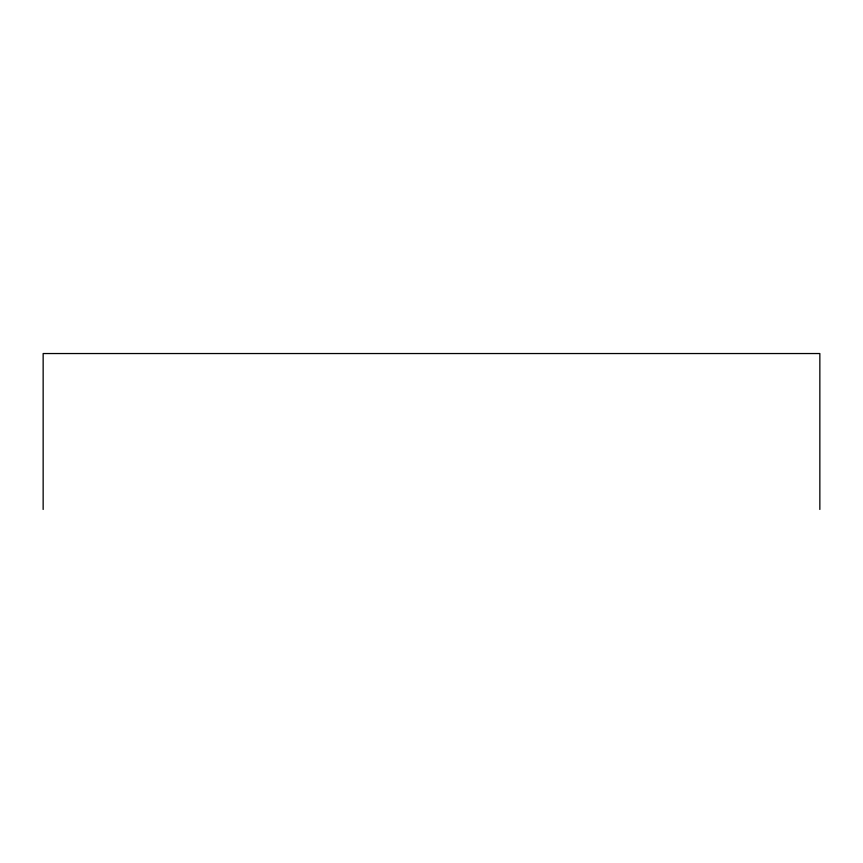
<?xml version="1.0" encoding="UTF-8"?>
<svg xmlns="http://www.w3.org/2000/svg" width="863" height="863" viewBox="0 0 863 863"><rect width="100%" height="100%" fill="white"/><g stroke="black" fill="none" stroke-linecap="round" stroke-linejoin="round"><path stroke-width="1.29" d="M819.85 509.461L819.85 353.539L43.15 353.539L43.15 509.461"/></g></svg>
